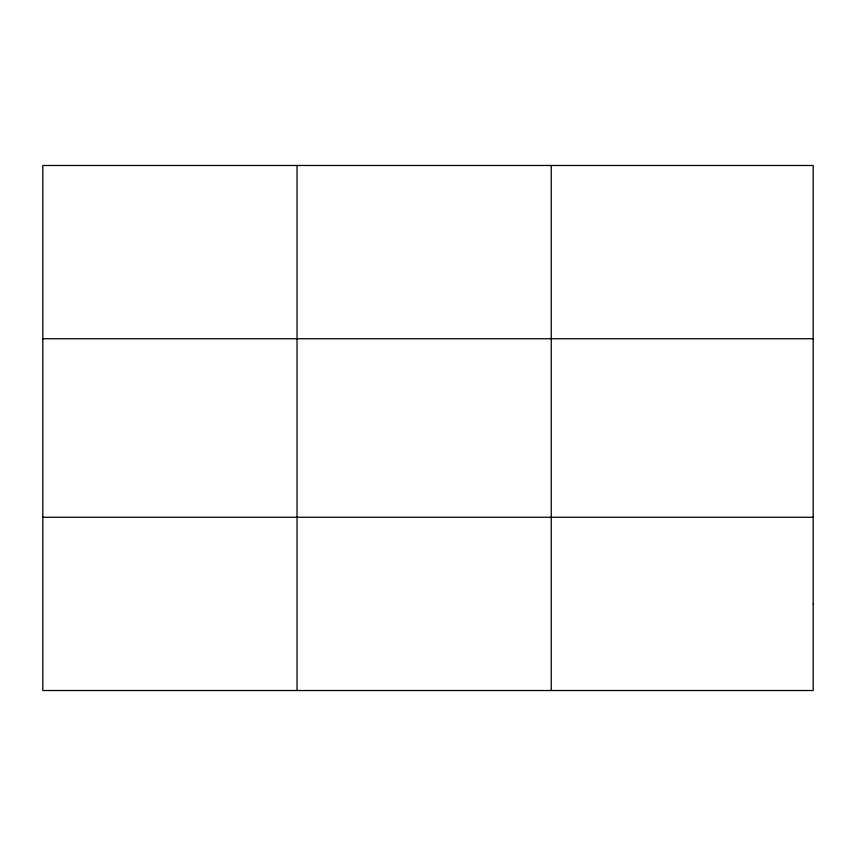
<?xml version="1.0" encoding="UTF-8"?>
<svg xmlns="http://www.w3.org/2000/svg" width="856" height="856" viewBox="0 0 856 856"><rect width="100%" height="100%" fill="white"/><g stroke="black" fill="none" stroke-linecap="round" stroke-linejoin="round"><path stroke-width="1.28" d="M297.032 690.525L297.032 165.476M551.264 690.525L551.264 165.476M42.8 338.741L813.2 338.741M42.8 517.259L813.2 517.259M813.2 603.887L813.2 690.525L42.8 690.525L42.8 165.476L813.2 165.476L813.2 603.887"/></g></svg>
